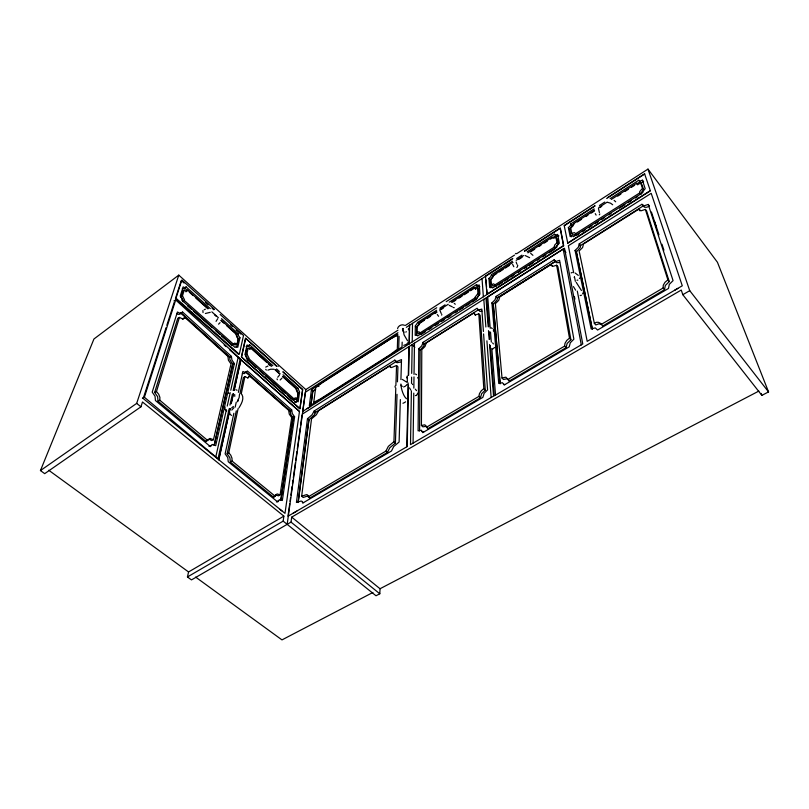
<?xml version="1.0" encoding="UTF-8"?>
<svg xmlns="http://www.w3.org/2000/svg" width="809" height="809" viewBox="0 0 809 809"><rect width="100%" height="100%" fill="white"/><g stroke="black" fill="none" stroke-linecap="round" stroke-linejoin="round"><path stroke-width="1.21" d="M426.373 426.212L422.895 426.869L421.418 425.473L421.792 349.69L424.978 346.535L426.303 342.915L473.841 312.992L475.389 315.308M554.074 247.271L554.741 244.965L556.976 242.771L555.995 237.401L557.259 238.908L558.24 244.278L556.016 246.472L555.348 248.778L554.074 247.271L494.795 284.99L496.089 286.416L495.017 285.284L492.732 285.981L491.437 284.546L490.962 279.044L493.106 276.931L493.864 274.666L512.987 262.399M419.588 431.005L420.144 350.075L418.799 348.73L421.813 345.736L423.067 342.328L477.088 308.259L478.564 310.019L481.82 309.089L483.418 331.468M418.799 348.73L418.101 430.853L421.398 430.226L422.753 432.643L482.842 397.381L484.146 393.305L487.574 389.877L483.59 333.945M421.115 333.753L420.356 333.116L418.304 333.702L416.979 332.368L417.05 326.715L419.102 324.682L419.962 322.417L436.698 311.677M416.544 335.523L416.635 327.311L415.33 325.987L417.808 322.336L436.678 310.221M413.075 443.13L413.773 393.134M413.844 388.138L413.996 376.893M414.026 374.395L414.461 343.147M415.33 325.987L415.209 335.361L416.959 334.865L417.666 335.917L477.421 297.955L478.089 295.973L479.919 294.173L479.272 285.001L477.391 285.587L476.531 284.637L449.268 302.141M411.397 390.889L410.507 444.637L493.561 396.086L489.566 344.472M411.528 383.385L411.629 377.136M411.69 373.384L412.165 344.634L414.835 347.304M412.216 341.883L412.519 323.317M395.105 386.065L395.116 387.258M406.826 446.78L408.141 382.96M408.292 375.457L408.889 346.677M409.111 343.967L409.485 325.269M408.434 385.276L407.2 446.568L287.984 516.243L289.713 503.805M408.636 375.275L409.223 346.505M409.273 343.754L409.647 325.167M283.039 374.769L297.884 388.087L299.573 392.052L298.167 401.79L296.63 401.153L295.801 402.194L246.664 358.62L245.501 355.08M282.503 376.569L296.418 389.038L298.117 393.002L296.863 401.517M238.372 392.365L242.872 371.462L245.724 372.656L247.362 370.957L291.695 409.951L292.312 413.541L294.607 416.817L282.331 500.488L279.408 499.669L277.74 501.974L228.269 461.747L227.744 457.54L225.124 453.839L233.862 413.268M242.346 373.202L244.217 373.677L245.855 371.968L290.198 410.911L290.805 414.501L293.101 417.778L280.875 500.215M400.344 399.565L399.11 442.038L393.761 446.487L391.455 451.007L302.708 503.087L302.06 501.378L301.049 501.044L296.428 502.47L307.491 418.718L312.041 414.825L314.216 410.972L394.822 360.136L397.007 362.756L401.092 361.906M400.92 379.583L401.507 359.601L396.713 361.532L395.662 361.441L394.822 360.136M402.174 342.126L402.033 346.859L395.288 351.915L315.47 402.569L309.341 405.703L311.425 389.948L317.573 385.286L397.816 334.238M309.766 498.061L309.675 496.948L308.067 495.887L303.173 497.464L301.666 496.21L306.56 494.623L307.582 494.946L308.259 496.797L309.766 498.061L387.4 452.464L389.827 447.731L395.409 443.069L397.027 394.327M397.441 381.838L397.937 366.831L396.572 365.516L391.536 367.529L390.434 367.417L389.564 366.032L318.655 410.669L316.359 414.744L311.526 418.88L301.666 496.21M398.665 349.407L399.1 336.332M395.409 443.069L393.932 441.714L395.793 387.996M395.884 385.499L396.572 365.516M287.165 524.353L305.822 389.584L178.779 275.131L93.935 339.001L40.45 470.575L44.707 473.649L140.938 406.816L142.495 401.992L283.868 516.132L283.16 521.127L376.013 595.768L379.815 593.786L380.028 588.74L291.695 517.123L681.259 290.047L682.806 294.688L761.866 395.379L768.55 391.91L717.452 262.298L647.979 169.101L516.617 253.743M407.251 375.952L407.332 382.081M559.606 262.531L556.38 262.713L554.125 259.82L496.15 296.377L497.464 297.813L497.019 300.018L493.237 304.326L500.093 383.749M496.15 296.377L495.047 299.785L491.923 302.879L498.748 383.486L502.429 382.697L504.199 384.993L569.202 346.849L570.294 342.763L573.874 339.193L559.585 260.336L555.975 261.438L554.125 259.82M229.625 412.287L229.827 413.814M255.917 367.326L247.423 359.793L248.97 358.043L246.907 353.968L248.141 348.224L250.082 349.083L251.195 347.981L271.682 366.335M247.423 359.793L247.058 357.325L244.955 354.514L247.028 344.988L248.676 345.726L249.627 344.796L272.825 365.607M441.815 314.377L441.663 315.136M512.441 261.216L491.407 274.726L492.691 276.142L492.044 278.074L490.224 279.863L490.911 287.862M421.418 425.473L424.897 424.806L427.83 428.719L480.364 397.866L481.689 393.629L485.279 390.09L480.162 315.328L478.827 313.902L475.399 314.873L473.841 312.992M491.407 274.726L490.76 276.648L488.939 278.448L489.708 287.579L491.65 286.993L492.56 287.964L556.835 247.119L557.401 245.147L559.312 243.266L557.664 234.388L555.571 235.075L554.499 234.206L527.155 251.761M480.364 397.866L478.908 396.39L479.464 393.619L481.264 390.777L483.822 388.603L478.827 313.902M247.756 377.995L249.617 376.064L288.631 410.315L289.278 414.117L291.705 417.596L280.126 494.845L277.052 493.915L273.695 497.333L230.413 462.101L232.062 461.059L231.981 458.197L230.767 455.174L228.755 452.767L238.119 408.565M230.413 462.101L229.867 457.692L227.117 453.819L236.289 410.82M221.504 318.675L238.261 333.723L238.554 335.775L239.949 337.778L237.785 347.263L236.076 346.505L235.075 347.466L181.934 300.301L181.712 298.197L180.235 296.094L183.158 286.882L184.998 287.761L186.131 286.922L210.33 308.654M238.261 333.723L236.784 334.744L237.077 336.807L238.473 338.799L236.562 347.101M231.414 356.375L231.92 360.015L234.377 363.565L215.69 445.648L212.373 444.444L210.38 446.608L155.439 400.516L155.025 396.188L152.203 392.122L177.414 312.011L180.629 313.558L182.622 312.072L231.414 356.375L229.776 357.214L229.857 359.54L232.729 364.394L214.173 445.284L232.911 363.17M472.062 302.04L476.299 299.35L475.055 297.237L477.927 293.525L477.553 287.984L475.298 288.661L474.337 287.539L451.331 302.293M574.451 276.941L574.37 277.244M406.907 377.945L407.018 376.933M598.438 208.459L599.398 212.524M313.771 402.336L315.621 387.794L322.144 382.849L390.899 338.678L397.785 335.037L397.3 349.286L390.221 354.595L320.192 399.039L313.771 402.336L315.126 403.549M298.106 502.46L308.856 419.932L314.509 414.623L315.581 412.196L314.216 410.972M298.177 502.531L308.937 419.952M310.848 405.703L312.749 391.151L315.783 389.109M310.99 405.198L312.911 390.464M283.868 516.132L188.568 571.963L187.435 576.969L191.48 579.901L291.018 522.118L291.695 517.123M290.057 501.317L290.573 497.586M290.916 495.098L292.13 486.391M292.474 483.903L292.989 480.172M293.333 477.684L295.406 462.748M295.75 460.26L296.964 451.553M297.308 449.066L300.24 427.921M300.584 425.433L301.969 415.482M234.084 390.14L240.819 359.641L299.482 411.437L284.99 513.361L143.193 398.534L166.067 327.635M184.23 290.168L182.753 291.27L180.994 296.832L182.713 299.29L182.976 301.757L184.573 299.927L182.48 295.73L184.23 290.168L186.383 291.189L187.718 290.198L208.146 308.512M293.262 398.958L295.528 399.504L297.004 398.554C299.987 394.205 296.155 391.849 295.882 388.027L282.847 376.347M280.794 500.265L293.212 416.524M424.351 320.303L419.113 323.661L416.635 327.311M213.475 439.702L209.986 438.407L206.073 441.522L158.018 401.163L159.828 400.243L159.899 397.361L158.665 394.175L156.471 391.536L179.436 317.421L182.834 319.039L184.927 317.441L227.885 356.354L228.411 360.227L231.01 363.979L213.475 439.702L211.685 440.561L209.298 439.307L207.246 439.651M158.018 401.163L157.624 396.673L154.661 392.456L177.768 318.321L179.436 317.421M234.782 396.339L234.681 394.448M582.935 292.858L582.611 293.889M241.244 393.831L244.884 376.64L247.888 377.884L249.617 376.064M239.96 393.629L243.367 377.661L244.884 376.64M493.46 331.154L493.47 329.769M235.186 407.119L236.248 402.204M248.141 348.224L246.664 349.235L245.42 354.989L246.907 353.968M218.713 459.684L230.039 408.444M231.111 403.56L233.275 393.801M218.834 459.795L230.15 408.565M231.232 403.691L233.386 393.932M234.195 390.272L240.93 359.783M229.139 408.778L218.046 458.774L144.386 397.249L142.435 398.25M229.948 405.127L232.385 394.145M233.194 390.494L240.233 358.791L175.695 299.967L173.935 300.928M215.71 457.267L226.399 409.738M227.218 406.088L230.231 392.678M230.777 390.241L238.17 357.345M308.259 496.797L385.903 451.109L388.34 446.376L393.932 441.714M233.174 344.118L235.176 345.008L236.663 343.977C240.293 338.708 236.046 337.849 235.995 333.49L221.14 320.172M238.331 399.646L237.634 401.729M217.722 318.695L216.054 321.355M273.695 497.333L274.029 496.19M292.747 399.98L295.204 397.806L297.004 398.554M417.919 393.103L416.443 395.348M175.695 299.967L144.386 397.249L142.637 398.422M166.836 325.238L174.208 302.404M40.45 470.575L136.681 403.388L178.779 275.131M224.983 407.109L224.993 409.091M476.359 298.652L479.221 294.931L478.847 289.389L477.553 287.984M397.563 328.505C398.341 325.663 401.78 323.964 404.47 325.248M579.436 278.539L579.628 278.013M574.42 277.012L574.238 277.315M279.408 375.224L277.699 377.257M249.627 344.796L247.645 346.606L246.128 346.434M206.073 441.522L206.517 440.42M221.626 336.038L231.991 345.241L234.661 343.087L236.663 343.977M231.991 345.241L232.638 344.28M417.656 378.025L417.879 377.5M599.813 213.98L599.307 214.82M408.454 329.839L408.464 328.434M202.897 310.555L203.039 312.577M182.814 319.201L184.927 317.441M402.639 329.01L402.953 328.424L402.437 329.192L402.902 328.656L404.075 334.855L407.534 340.811M185.949 291.837L187.718 290.198M401.011 384.133C400.313 382.546 401.79 394.691 406.462 398.746M186.131 286.922L184.017 288.762L182.298 288.459M408.232 342.419L406.452 344.381L403.762 345.352M237.33 401.567L239.161 397.553L239.515 394.347M494.592 347.476L492.671 349.073M238.989 407.827C241.274 403.994 244.52 398.675 241.83 394.307M276.385 501.974L278.721 500.559M407.109 384.346L406.169 385.509M517.477 266.677L516.799 267.445M281.967 378.137L280.157 380.008M220.058 322.649L218.572 324.176M233.953 407.726L231.778 410.082M208.995 446.416L211.634 445.324M677.861 288.368L674.564 290.31M233.397 406.431L231.576 408.019M296.802 511.086L293.04 513.3M404.904 402.326L405.542 401.81M515.434 253.793L515.95 253.389M180.528 313.781L178.971 314.458L176.847 313.75M610.087 198.65L638.766 180.235L640.081 181.014L642.407 180.195L645.208 188.73L643.226 190.681L642.781 192.633L573.45 236.693L572.307 235.803L570.153 236.511L568.363 227.663L570.254 225.802L570.8 223.881L594.16 208.874M571.194 236.936L569.617 229.18L572.054 225.974L570.8 223.881M420.144 350.075L423.835 345.898L424.401 343.673L423.067 342.328M640.809 183.238L642.488 188.396L639.747 191.521L639.626 192.967L640.87 194.595L641.395 192.309L643.721 190.024L642.033 184.857L640.809 183.238L638.028 184.199L636.541 183.279L611.361 199.429M180.994 296.832L182.48 295.73M648.231 204.444L673.068 280.612L669.316 284.353L668.497 288.439L597.588 330.042L595.313 327.898L591.157 328.909L575.078 250.456L578.334 247.22L579.254 243.822L641.911 204.313L644.409 207.225L646.725 207.276L649.485 206.093L648.231 204.444L644.207 205.769L641.911 204.313M576.22 251.012L592.37 329.243L576.362 252.003L580.255 247.554L580.538 245.38L579.254 243.822M502.015 378.005L495.391 303.648L498.708 300.372L499.871 296.751L550.899 264.634L552.84 266.373L556.643 265.221L569.485 338.162L566.765 340.437L564.995 343.34L564.631 346.1L566.057 347.698L509.235 381.059L505.898 377.156L502.015 378.005L503.461 379.512L507.344 378.663M556.643 265.221L557.947 266.748L570.901 339.76L567.149 343.451L566.057 347.698M638.716 209.228L641.122 210.785L645.37 209.41L667.89 279.884L664.998 282.301L663.259 285.264L663.127 287.994L664.502 289.723L602.553 326.108C601.127 322.821 597.608 320.839 594.352 323.317L579.123 250.972L582.581 247.554L583.542 243.954L638.716 209.228L639.97 210.866M645.37 209.41L646.634 211.058L669.255 281.613L665.322 285.486L664.502 289.723M238.473 338.799L239.949 337.778M249.728 348.992L251.195 347.981M310.565 406.462L307.167 408.606M571.134 272.926L572.357 272.431M404.894 386.459L405.552 386.024M296.418 389.038L297.884 388.087M298.117 393.002L299.573 392.052M305.822 389.584L397.977 330.193M405.4 325.42L514.504 255.108M512.845 258.435L485.501 276.021L486.937 294.132L563.499 245.572L560.152 227.996L524.404 250.992M594.878 205.799L564.197 225.529L567.776 243.226L650.375 190.843L644.591 173.814L607.569 197.639M397.957 332.691L305.317 392.274L302.657 411.468L563.701 245.815L560.354 228.239M406.3 327.321L436.739 307.744M446.214 301.646L501.479 266.11M503.582 264.755L511.996 259.345M524.606 251.235L559.302 228.917M564.328 225.681L594.999 205.951M606.639 198.468L644.712 173.975M516.648 258.516L521.906 255.138M599.469 205.466L604.778 202.058M439.833 308.199L445.071 304.831M516.172 260.346L523.605 255.583M527.862 252.853L552.294 237.179L553.498 238.21L555.935 237.442M594.575 210.198L573.591 223.658L572.954 225.913L570.729 228.108L571.821 233.437L573.085 234.974L576.261 234.297M598.771 207.508L607.165 202.119M439.833 309.665L448.196 304.305M492.691 276.142L496.888 273.452M498.991 272.097L503.198 269.407M505.301 268.062L509.508 265.362M518.963 259.295L522.118 257.272M530.532 251.882L534.729 249.192M538.936 246.492L541.039 245.147M544.194 243.125L547.349 241.102M550.504 239.08L555.753 235.712L554.499 234.206M572.054 225.398L574.168 224.042M577.353 222L581.6 219.279M585.847 216.559L587.971 215.194M591.157 213.151L594.342 211.109M599.651 207.711L601.775 206.346M617.692 196.142L620.877 194.099M625.124 191.379L628.31 189.336M631.495 187.294L634.681 185.251M636.794 183.896L639.98 181.853L641.304 182.632L643.62 181.813L642.407 180.195M427.496 318.291L430.641 316.268M434.837 313.579L436.931 312.244M441.127 309.554L443.221 308.209M452.656 302.161L455.801 300.149M458.946 298.127L462.091 296.114M464.184 294.769L468.381 292.079M470.474 290.734L477.816 286.032L476.531 284.637M290.198 410.911L291.695 409.951M227.117 453.819L228.755 452.767M579.092 233.831L576.969 235.186L575.695 233.649L639.626 192.967M425.443 331.65L421.206 334.339L419.881 333.005L474.994 297.945M498.213 285.081L502.44 282.392M504.553 281.047L508.79 278.357M510.904 277.012L514.079 274.989M518.316 272.309L520.43 270.964M524.667 268.275L526.78 266.93M528.894 265.585L533.131 262.895M537.358 260.205L539.472 258.86M542.647 256.847L545.822 254.825M548.998 252.812L554.286 249.455M582.288 231.799L585.483 229.776M588.679 227.744L591.875 225.711M595.07 223.688L598.266 221.656M601.461 219.623L604.657 217.601M608.914 214.891L611.048 213.536M619.563 208.125L624.892 204.748M628.087 202.715L631.283 200.683M635.54 197.983L637.674 196.627M428.618 329.637L431.804 327.615M434.979 325.592L438.154 323.58M441.34 321.557L444.515 319.535M447.69 317.522L450.876 315.5M455.113 312.81L457.227 311.465M459.35 310.12L463.587 307.43M465.701 306.085L469.938 303.385M567.655 243.074L650.254 190.681M293.101 417.778L294.607 416.817M302.141 414.238L485.956 297.904L488.201 326.856M565.926 252.408L563.195 249.152L486.502 297.692L488.767 326.644M314.741 412.853L396.663 361.279M423.451 344.422L478.736 309.614M497.464 297.813L555.419 261.337M579.932 245.906L643.165 205.951M497.282 298.076L554.984 261.762M280.126 494.845L278.498 495.826L275.414 494.896M265.726 367.104L267.961 366.032M426.353 427.314L478.908 396.39M507.779 379.542L564.631 346.1M601.138 324.47L663.127 287.994M187.435 576.969L283.16 521.127M682.806 294.688L689.733 290.664L647.979 169.101M205.375 313.498L210.259 312.325M581.469 295.214L580.144 295.588M182.622 312.072L180.963 312.972L229.776 357.214M558.918 235.894L556.835 236.582L555.753 235.712M571.821 233.437L574.35 232.608L575.695 233.649M491.437 284.546L493.723 283.848L494.795 284.99M416.979 332.368L419.042 331.781L419.881 333.005M372.919 592.451L281.977 639.899L195.636 577.1M380.028 588.74L758.872 391.071M267.9 370.138L270.762 369.207L274.15 369.268M405.754 332.084L406.381 331.771M154.661 392.456L156.471 391.536M232.729 364.394L234.377 363.565M204.192 309.726L205.385 309.18M404.227 402.761L402.943 403.256M294.749 402.275L296.145 402.346M454.253 307.673L453.141 307.481M479.879 286.77L478.675 286.983L477.816 286.032M403.62 386.955L404.227 386.773M481.972 311.131L479.889 311.445L478.402 309.675M577.879 280.116L577.009 280.217M416.059 395.561L415.401 395.591M226.864 410.901L226.186 410.77M607.64 202.341L610.583 203.19L612.686 204.768M421.914 431.48L423.623 432.137M525.081 255.523L529.622 257.677M231.546 415.411L230.08 414.309M402.295 379.391L406.684 382.141M235.813 389.726L237.067 390.231M449.177 305.347L452.221 306.753M282.129 511.045L280.015 509.336M302.556 502.288L303.577 502.632M601.269 324.278L598.781 323.863L595.758 324.955L594.352 323.317M277.679 366.123L278.245 366.376M503.886 384.204L504.776 384.659M575.179 273.038L578.283 275.384M415.502 374.001L416.554 374.729M48.712 470.231L188.568 571.963M530.674 253.348L532.919 255.32M246.664 349.235L247.342 349.741M182.753 291.27L183.481 291.827M491.296 327.787L492.276 328.565M454.243 303.395L455.285 304.235M614.112 200.359L615.7 201.805M136.681 403.388L140.938 406.816M291.018 522.118L379.815 593.786M232.062 461.059L275.333 496.352M401.203 385.438L402.295 386.419M402.589 330.608L404.075 332.094M159.828 400.243L207.873 440.652M245.825 372.089L290.775 411.559M224.154 344.958L226.024 346.616M229.756 349.913L299.472 411.478M307.491 418.718L308.856 419.932M259.699 370.674L263.471 374.021M265.362 375.7L285.193 393.275M288.024 395.793L291.796 399.14M238.524 354.352L175.452 298.531L181.267 280.531L184.058 283.039M184.472 300.655L233.488 344.199M248.909 358.781L294.223 399.019M187.688 305.933L191.46 309.281M193.341 310.949L212.201 327.675M215.963 331.023L219.735 334.37M248.161 345.807L266.717 362.432M268.578 364.101L270.428 365.759M275.07 369.915L279.712 374.071M205.466 302.283L208.257 304.801M211.988 308.148L213.849 309.817M230.605 324.884L232.466 326.553M236.188 329.9L240.839 334.087M276.526 366.164L245.693 338.445L241.588 357.062L299.977 408.747L302.687 389.685L283.069 372.049M276.536 368.944L279.327 371.442M211.857 311.849L218.359 317.674M184.644 288.024L187.445 290.522M189.306 292.191L193.027 295.528M195.818 298.036L207.923 308.876M214.436 314.721L216.306 316.39M220.958 320.566L223.749 323.064M226.54 325.572L236.784 334.744M275.404 369.673L280.056 373.849M214.547 309.432L181.843 280.005L175.988 298.208L239.302 354.281L243.519 335.482L220.159 314.468M276.395 365.911L245.511 338.142L241.345 356.971L299.866 408.757L302.606 389.473L282.948 371.806M311.425 389.948L312.749 391.151M180.488 312.699L229.756 357.345M317.573 385.286L318.898 386.49M385.903 451.109L387.4 452.464M517.467 265.008L517.8 265.858M389.564 366.032L390.919 367.347M395.914 334.936L397.219 336.231M483.822 388.603L485.279 390.09M417.808 322.336L419.113 323.661M474.337 287.539L475.753 289.46M477.927 293.525L479.221 294.931M491.923 302.879L493.237 304.326M488.939 278.448L490.224 279.863M569.485 338.162L570.901 339.76M266.303 370.067L265.746 369.329M416.514 390.636L415.3 389.159M550.899 264.634L552.203 266.151M225.832 410.497L225.215 409.627M556.976 242.771L558.24 244.278M493.429 343.926L492.6 342.915M438.589 316.279L437.275 314.509M575.078 250.456L576.362 252.003M441.208 313.477L439.934 310.373M568.363 227.663L569.617 229.18M581.438 290.492L576.22 282.341M667.89 279.884L669.255 281.613M689.733 290.664L768.55 391.91M642.488 188.396L643.721 190.024M636.541 183.279L637.765 184.887M638.766 180.235L639.98 181.853M575.644 290.198L573.419 286.578M596.112 215.103L595.232 213.637M513.826 266.737L512.623 264.422M410.729 390.009L409.506 387.855M516.85 264.088L516.132 262.025M277.376 379.724L277.012 378.855M412.347 384.002L412.6 384.599M761.117 393.427L761.866 395.379M228.856 393.498L228.542 392.416M654.693 221.767L658.971 234.832M651.437 212.049L656.504 227.541M661.964 244.227L663.916 250.183M508.932 379.957L509.235 381.059M573.672 272.744L568.353 245.744L651.205 193.311L682.28 285.789L587.192 341.358L577.292 291.098M574.633 277.618L575.361 281.32M574.43 296.711L574.906 299.168M563.195 249.152L581.307 344.958M493.227 303.284L500.164 383.638M490.214 328.282L487.696 296.832L564.49 248.232L582.773 343.946L494.188 395.864L490.254 345.524M490.517 332.054L491.316 342.116M491.821 348.396L495.533 394.934M485.997 279.874L486.573 287.114M486.765 289.531L487.149 294.365M489.162 331.67L489.758 339.224M488.494 330.628L489.172 339.446M483.812 299.3L485.875 326.998M486.907 340.842L491.144 397.502M482.022 278.62L483.367 296.761"/></g></svg>
